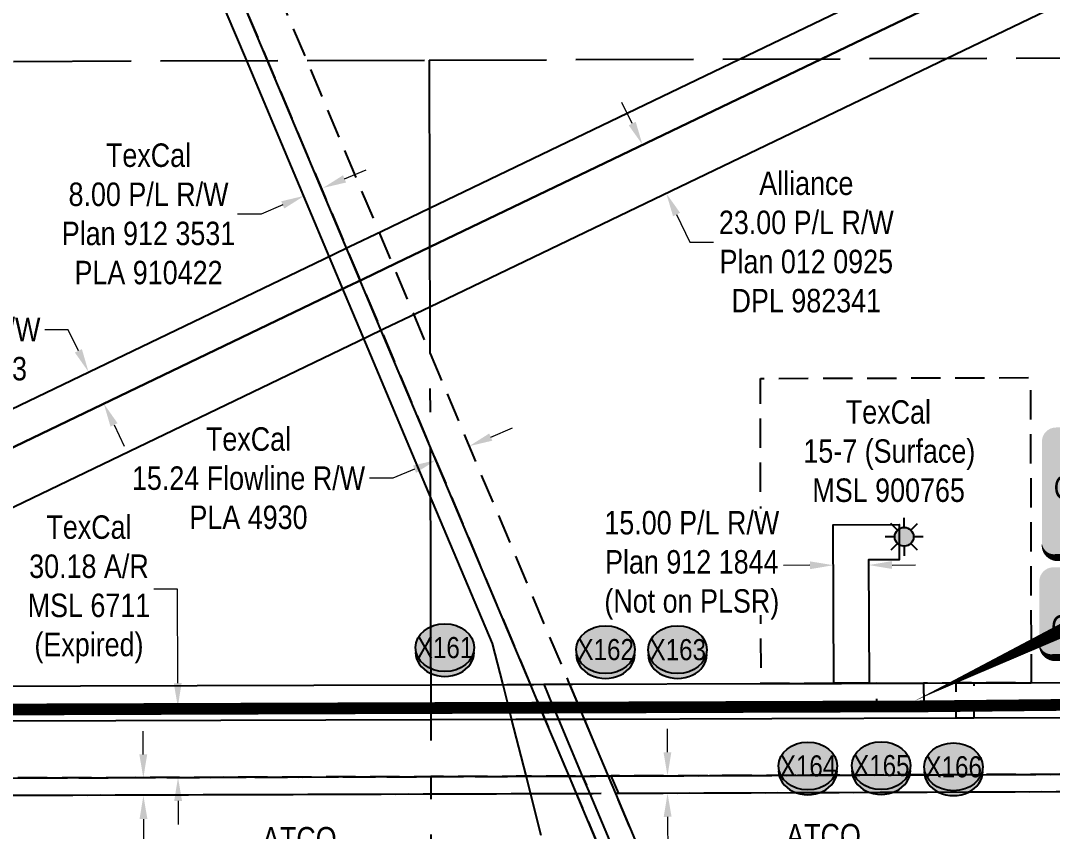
# Model space of a CAD drawing. Extents: x 500622 to 512229, y 6022177 to 6028063.
# Drawn here: x 510296.9 to 510736.3, y 6022794.2 to 6023139.7 of the extents above; entities that cross this region are included whole.
import ezdxf
from ezdxf.enums import TextEntityAlignment as Align

# ---------------------------------------------------------------- set-up
doc = ezdxf.new("R2010")
doc.units = 0
doc.header["$LTSCALE"] = 5
doc.header["$PDMODE"] = 3
doc.header["$PDSIZE"] = 30
for name, pattern in [('foc-ACCESSROAD', [3.75, 2.5, -1.25]), ('foc-EZE', [3.75, 2.5, -1.25]), ('foc-FLOWLINE', [3.75, 2.5, -1.25]), ('foc-QUARTERLINE', [33, 25, -3, 2, -3]), ('foc-UNSURVEYED', [12.5, 10, -2.5])]:
    doc.linetypes.add(name, pattern=pattern)
doc.layers.get('Defpoints').update_dxf_attribs({"color": 9})
for name, color, linetype, lineweight in [('AS-GENERAL', 48, 'Continuous', 18), ('C-RW-T', 13, 'Continuous', 9), ('F-EZE-T', 190, 'Continuous', 9), ('F-FLOWLINE-T', 190, 'Continuous', 9), ('F-RW-T', 190, 'Continuous', 9)]:
    doc.layers.add(name, color=color, linetype=linetype, lineweight=lineweight)
for name, color, linetype in [('AS-POWER', 104, 'foc-POWER'), ('C-RW', 13, 'Continuous'), ('CG-NOTES', 7, 'Continuous'), ('F-EZE', 190, 'foc-FLOWLINE'), ('F-FLOWLINE', 190, 'foc-FLOWLINE'), ('F-RW', 190, 'Continuous'), ('F-WS', 190, 'foc-ACCESSROAD'), ('F-WS-S', 190, 'Continuous'), ('L-QSEC', 8, 'foc-QUARTERLINE'), ('L-USEC', 7, 'foc-UNSURVEYED'), ('P-BUFFER OUTLINE 30m', 40, 'foc-EZE'), ('P-CROSSINGS', 250, 'Continuous')]:
    doc.layers.add(name, color=color, linetype=linetype)
doc.styles.add('80', font='ARIALN.TTF', dxfattribs={"height": 10})
doc.styles.add('80CG', font='ARIALN.TTF', dxfattribs={"height": 10})
doc.styles.add('Crossing', font='ARIALN.TTF', dxfattribs={"height": 10})
doc.styles.add('foc-LtypeFont', font='ARIALN.TTF', dxfattribs={"height": 7.35})
doc.linetypes.add('foc-POWER', pattern='A,6,-1,["P",foc-LtypeFont,S=0.2,R=0,X=-0.625,Y=-0.75],-1.24,4', length=12.24)
doc.linetypes.add('foc-POWER-NOLINE', pattern='A,0,-4,["P",foc-LtypeFont,S=0.2,R=0,X=-0.625,Y=-0.75],-8.24', length=12.24)
doc.dimstyles.new('Compass 5 000', dxfattribs={"dimscale": 5, "dimtxt": 9, "dimasz": 2, "dimexe": 0.2, "dimexo": 0.0625, "dimgap": 0.5, "dimtad": 0, "dimtih": 1, "dimtoh": 1, "dimzin": 0, "dimdsep": 46, "dimtxsty": '80CG', "dimcen": 0.1, "dimse1": 1, "dimse2": 1, "dimclrd": 256, "dimclrt": 256, "dimaunit": 1, "dimadec": 4, "dimazin": 0, "dimtfac": 0.06, "dimtofl": 0, "dimtmove": 0, "dimatfit": 1, "dimfxl": 0.2, "dimtolj": 1, "dimtzin": 0, "dimlwd": -1, "dimarcsym": 0})

# ---------------------------------------------------------------- blocks, each defined once
blk = doc.blocks.new('*D572')
at = {"layer": 'C-RW-T', "transparency": 16777216}
for p, q in [((510317.15, 6023007.99), (510307.15, 6023007.99)), ((510321.49, 6022998.98), (510317.15, 6023007.99)), ((510336.66, 6022967.43), (510341, 6022958.42))]:
    blk.add_line(p, q, dxfattribs=at)
for points in [[(510322.99, 6022999.7), (510319.99, 6022998.26), (510325.82, 6022989.97)], [(510338.16, 6022968.15), (510335.16, 6022966.71), (510332.33, 6022976.44)]]:
    blk.add_solid(points, dxfattribs=at)
at = {"layer": 'Defpoints', "color": 0, "transparency": 16777216}
for p in [(510325.82, 6022989.97), (510242.47, 6022949.88), (510248.98, 6022936.35)]:
    blk.add_point(p, dxfattribs=at)
at = {"layer": 'C-RW-T', "transparency": 16777216, "insert": (510268.07, 6023007.99), "char_height": 10, "attachment_point": 5, "style": '80CG'}
blk.add_mtext('\\A1;Whitecap\\P15.00 P/L R/W\\PPLA 150483', dxfattribs=at)
blk = doc.blocks.new('*D583')
at = {"layer": 'Defpoints', "color": 0, "transparency": 16777216}
for p in [(510421.99, 6023114.84), (510407.94, 6023108.93), (510473.88, 6022952.43)]:
    blk.add_point(p, dxfattribs=at)
at = {"layer": 'F-FLOWLINE-T', "transparency": 16777216}
for p, q in [((510497.14, 6022962.23), (510506.35, 6022966.11)), ((510464.66, 6022948.55), (510455.44, 6022944.66)), ((510455.44, 6022944.66), (510445.44, 6022944.66))]:
    blk.add_line(p, q, dxfattribs=at)
for points in [[(510496.49, 6022963.76), (510497.79, 6022960.69), (510487.92, 6022958.35)], [(510464.01, 6022950.08), (510465.31, 6022947.01), (510473.88, 6022952.43)]]:
    blk.add_solid(points, dxfattribs=at)
at = {"layer": 'F-FLOWLINE-T', "transparency": 16777216, "insert": (510393.95, 6022944.66), "char_height": 10, "attachment_point": 5, "style": '80CG'}
blk.add_mtext('\\A1;TexCal\\P15.24 Flowline R/W\\PPLA 4930', dxfattribs=at)
blk = doc.blocks.new('*D612')
at = {"layer": 'Defpoints', "color": 0, "transparency": 16777216}
for p in [(510425.54, 6022817.24), (510349.18, 6022809.48), (510425.57, 6022809.73)]:
    blk.add_point(p, dxfattribs=at)
at = {"layer": 'F-RW-T', "transparency": 16777216}
for p, q in [((510349.12, 6022826.98), (510349.09, 6022836.98)), ((510349.21, 6022799.48), (510349.3, 6022774.33)), ((510349.3, 6022774.33), (510359.3, 6022774.33))]:
    blk.add_line(p, q, dxfattribs=at)
for points in [[(510350.79, 6022826.99), (510347.46, 6022826.98), (510349.16, 6022816.98)], [(510350.88, 6022799.49), (510347.55, 6022799.48), (510349.18, 6022809.48)]]:
    blk.add_solid(points, dxfattribs=at)
at = {"layer": 'F-RW-T', "transparency": 16777216, "insert": (510415.6, 6022774.33), "char_height": 10, "attachment_point": 5, "style": '80CG'}
blk.add_mtext('\\A1;ATCO\\P7.50 Power Line R/W\\PEZE 910335', dxfattribs=at)
blk = doc.blocks.new('*D617')
at = {"layer": 'Defpoints', "color": 0, "transparency": 16777216}
for p in [(510301.65, 6022847.16), (510301.75, 6022816.98), (510363.93, 6022817.19)]:
    blk.add_point(p, dxfattribs=at)
at = {"layer": 'F-RW-T', "transparency": 16777216}
for p, q in [((510363.66, 6022897.35), (510353.66, 6022897.35)), ((510363.79, 6022857.36), (510363.66, 6022897.35)), ((510363.96, 6022807.19), (510363.99, 6022797.19))]:
    blk.add_line(p, q, dxfattribs=at)
for points in [[(510365.46, 6022857.37), (510362.13, 6022857.36), (510363.83, 6022847.36)], [(510365.63, 6022807.19), (510362.29, 6022807.18), (510363.93, 6022817.19)]]:
    blk.add_solid(points, dxfattribs=at)
at = {"layer": 'F-RW-T', "transparency": 16777216, "insert": (510326, 6022897.35), "char_height": 10, "attachment_point": 5, "style": '80CG'}
blk.add_mtext('\\A1;TexCal\\P30.18 A/R\\PMSL 6711\\P(Expired)', dxfattribs=at)
blk = doc.blocks.new('*D621')
at = {"layer": 'Defpoints', "color": 0, "transparency": 16777216}
for p in [(510417.6, 6023087.46), (510409.7, 6023084.13), (510417.74, 6023065.04)]:
    blk.add_point(p, dxfattribs=at)
at = {"layer": 'F-RW-T', "transparency": 16777216}
for p, q in [((510434.86, 6023072.25), (510444.07, 6023076.13)), ((510408.53, 6023061.16), (510399.31, 6023057.27)), ((510399.31, 6023057.27), (510389.31, 6023057.27))]:
    blk.add_line(p, q, dxfattribs=at)
for points in [[(510434.21, 6023073.78), (510435.5, 6023070.71), (510425.64, 6023068.37)], [(510407.88, 6023062.69), (510409.17, 6023059.62), (510417.74, 6023065.04)]]:
    blk.add_solid(points, dxfattribs=at)
at = {"layer": 'F-RW-T', "transparency": 16777216, "insert": (510351.36, 6023057.27), "char_height": 10, "attachment_point": 5, "style": '80CG'}
blk.add_mtext('\\A1;TexCal\\P8.00 P/L R/W\\PPlan 912 3531\\PPLA 910422', dxfattribs=at)
blk = doc.blocks.new('*D623')
at = {"layer": 'Defpoints', "color": 0, "transparency": 16777216}
for p in [(510545.33, 6022817.81), (510572.41, 6022817.91), (510545.36, 6022810.31)]:
    blk.add_point(p, dxfattribs=at)
at = {"layer": 'F-RW-T', "transparency": 16777216}
for p, q in [((510572.37, 6022827.91), (510572.34, 6022837.91)), ((510572.47, 6022800.41), (510572.55, 6022775.65)), ((510572.55, 6022775.65), (510582.55, 6022775.65))]:
    blk.add_line(p, q, dxfattribs=at)
for points in [[(510574.04, 6022827.91), (510570.71, 6022827.9), (510572.41, 6022817.91)], [(510574.14, 6022800.41), (510570.8, 6022800.4), (510572.43, 6022810.41)]]:
    blk.add_solid(points, dxfattribs=at)
at = {"layer": 'F-RW-T', "transparency": 16777216, "insert": (510638.86, 6022775.65), "char_height": 10, "attachment_point": 5, "style": '80CG'}
blk.add_mtext('\\A1;ATCO\\P7.50 Power Line R/W\\PEZE 910335', dxfattribs=at)
blk = doc.blocks.new('*D627')
at = {"layer": 'Defpoints', "color": 0, "transparency": 16777216}
for p in [(510561.75, 6023086.84), (510552.95, 6023082.54), (510563.08, 6023061.76)]:
    blk.add_point(p, dxfattribs=at)
at = {"layer": 'F-RW-T', "transparency": 16777216}
for p, q in [((510557.37, 6023095.82), (510552.99, 6023104.81)), ((510576.27, 6023057.06), (510581.99, 6023045.31)), ((510581.99, 6023045.31), (510591.99, 6023045.31))]:
    blk.add_line(p, q, dxfattribs=at)
for points in [[(510558.87, 6023096.55), (510555.87, 6023095.09), (510561.75, 6023086.84)], [(510577.77, 6023057.79), (510574.77, 6023056.33), (510571.89, 6023066.05)]]:
    blk.add_solid(points, dxfattribs=at)
at = {"layer": 'F-RW-T', "transparency": 16777216, "insert": (510631.53, 6023045.31), "char_height": 10, "attachment_point": 5, "style": '80CG'}
blk.add_mtext('\\A1;Alliance\\P23.00 P/L R/W\\PPlan 012 0925\\PDPL 982341', dxfattribs=at)
blk = doc.blocks.new('*D629')
at = {"layer": 'Defpoints', "color": 0, "transparency": 16777216}
for p in [(510658.08, 6022907.68), (510643.1, 6022903.1), (510658.09, 6022903.15)]:
    blk.add_point(p, dxfattribs=at)
at = {"layer": 'F-RW-T', "transparency": 16777216}
for p, q in [((510633.09, 6022907.6), (510621.85, 6022907.56)), ((510668.08, 6022907.71), (510678.08, 6022907.74))]:
    blk.add_line(p, q, dxfattribs=at)
for points in [[(510633.08, 6022909.26), (510633.09, 6022905.93), (510643.09, 6022907.63)], [(510668.07, 6022909.38), (510668.08, 6022906.04), (510658.08, 6022907.68)]]:
    blk.add_solid(points, dxfattribs=at)
at = {"layer": 'F-RW-T', "transparency": 16777216, "insert": (510582.76, 6022907.56), "char_height": 10, "attachment_point": 5, "style": '80CG', "bg_fill": 3, "box_fill_scale": 1.1, "bg_fill_color": 256, "bg_fill_true_color": 13158600, "bg_fill_transparency": 0}
blk.add_mtext('\\A1;15.00 P/L R/W\\PPlan 912 1844\\P(Not on PLSR)', dxfattribs=at)
blk = doc.blocks.new('GAS')
h = blk.add_hatch(color=255)
h.dxf.hatch_style = 1
edge = h.paths.add_edge_path()
edge.add_arc((0, 0), 0.9, 0, 360)
for p, q in [((-0.571, 0.571), (-1.142, 1.142)), ((0, 0.808), (0, 1.616)), ((0.571, 0.571), (1.142, 1.142)), ((-0.808, 0), (-1.616, 0)), ((1.616, 0), (0.808, 0)), ((-0.571, -0.571), (-1.142, -1.142)), ((0, -0.808), (0, -1.616)), ((1.142, -1.142), (0.571, -0.571))]:
    blk.add_line(p, q)
blk.add_circle((0, 0), 0.8)
blk = doc.blocks.new('*D1002')
at = {"layer": 'Defpoints', "color": 0, "transparency": 16777216}
for p in [(510321.46, 6023458.78), (510328.11, 6023455.31), (510189.02, 6023188.41)]:
    blk.add_point(p, dxfattribs=at)
at = {"layer": 'F-EZE-T', "transparency": 16777216}
for p, q in [((510173.5, 6023196.5), (510164.63, 6023201.12)), ((510197.89, 6023183.79), (510206.9, 6023179.1)), ((510206.9, 6023179.1), (510216.9, 6023179.1))]:
    blk.add_line(p, q, dxfattribs=at)
for points in [[(510174.27, 6023197.98), (510172.73, 6023195.02), (510182.37, 6023191.88)], [(510198.66, 6023185.27), (510197.12, 6023182.31), (510189.02, 6023188.41)]]:
    blk.add_solid(points, dxfattribs=at)
at = {"layer": 'F-EZE-T', "transparency": 16777216, "insert": (510292, 6023179.1), "char_height": 10, "attachment_point": 5, "style": '80CG'}
blk.add_mtext('\\A1;ATCO\\P7.50 Vegetation Control R/W\\PEZE 890557', dxfattribs=at)
blk = doc.blocks.new('*U1170')
h = blk.add_hatch(color=59)
edge = h.paths.add_edge_path()
edge.add_line((-21.5, -20), (21.5, -20))
edge.add_arc((21.5, -14), 6, 270, 360)
edge.add_line((27.5, -14), (27.5, 12.5))
edge.add_arc((21.5, 12.5), 6, 0, 90)
edge.add_line((21.5, 18.5), (-21.5, 18.5))
edge.add_arc((-21.5, 12.5), 6, 90, 180)
edge.add_line((-27.5, 12.5), (-27.5, -14))
edge.add_arc((-21.5, -14), 6, 180, 270)
at = {"color": 1, "flags": 128}
blk.add_lwpolyline([(-21.5, -20, 3, 3, 0), (21.5, -20, 3, 3, 0.414214), (27.5, -14, 3, 3, 0), (27.5, 12.5, 3, 0, 0.414214), (21.5, 18.5, 0, 0, 0), (-21.5, 18.5, 0, 0, 0.414214), (-27.5, 12.5, 0, 0, 0), (-27.5, -14, 0, 3, 0.414214)], format="xyseb", close=True, dxfattribs=at)
blk.add_lwpolyline([(-80.84, -38.57, 0, 7.5, 0), (0, 0, 0, 0, 0)], format="xyseb", dxfattribs=at)
at = {"color": 1, "style": '80'}
blk.add_attdef('ENTER_TEXT_001', (-35.99, -5), '', height=10, dxfattribs=at)
blk = doc.blocks.new('*U1148')
h = blk.add_hatch(color=254)
edge = h.paths.add_edge_path()
edge.add_line((-21.5, -28.5), (21.5, -28.5))
edge.add_arc((21.5, -22.5), 6, 270, 360)
edge.add_line((27.5, -22.5), (27.5, 21))
edge.add_arc((21.5, 21), 6, 0, 90)
edge.add_line((21.5, 27), (-21.5, 27))
edge.add_arc((-21.5, 21), 6, 90, 180)
edge.add_line((-27.5, 21), (-27.5, -22.5))
edge.add_arc((-21.5, -22.5), 6, 180, 270)
at = {"color": 160, "flags": 128}
blk.add_lwpolyline([(-21.5, -28.5, 3, 3, 0), (21.5, -28.5, 3, 3, 0.414214), (27.5, -22.5, 3, 3, 0), (27.5, 21, 3, 0, 0.414214), (21.5, 27, 0, 0, 0), (-21.5, 27, 0, 0, 0.414214), (-27.5, 21, 0, 0, 0), (-27.5, -22.5, 0, 3, 0.414214)], format="xyseb", close=True, dxfattribs=at)
at = {"color": 160, "style": '80'}
blk.add_attdef('ENTER_TEXT_001', (-26.85, -4.92), '', height=10, dxfattribs=at)
blk = doc.blocks.new('xing2')
h = blk.add_hatch(color=50)
h.dxf.hatch_style = 1
edge = h.paths.add_edge_path()
edge.add_ellipse((0, 0), major_axis=(-12.5, 0), ratio=0.816297, start_angle=0, end_angle=360)
h = blk.add_hatch(color=250)
h.dxf.hatch_style = 1
edge = h.paths.add_edge_path()
edge.add_ellipse((0, -2.05), major_axis=(-12.5, 0), ratio=0.816297, start_angle=0, end_angle=180)
edge.add_line((12.5, -2.05), (12.5, 0))
edge.add_ellipse((0, 0), major_axis=(-12.5, 0), ratio=0.816297, start_angle=0, end_angle=180, ccw=False)
edge.add_line((-12.5, 0), (-12.5, -2.05))
at = {"color": 250}
blk.add_ellipse((0, 0), major_axis=(-12.5, 0), ratio=0.816297, dxfattribs=at)
blk.add_ellipse((0, -2.05), major_axis=(-12.5, 0), ratio=0.816297, start_param=0, end_param=3.141593, dxfattribs=at)
at = {"color": 250, "style": 'Crossing'}
blk.add_attdef('CROSSING', text='', height=9, dxfattribs=at).set_placement((0.09, 0.02), align=Align.MIDDLE_CENTER)
at = {"color": 250, "style": 'Crossing', "flags": 1}
for tag, p in [('OWNER', (0.09, -12.49)), ('DESCRIPTION', (0.09, -25.77)), ('LOCATION', (0.09, -39.3)), ('DWG_REF', (0.09, -52.84))]:
    blk.add_attdef(tag, text='', height=9, dxfattribs=at).set_placement(p, align=Align.MIDDLE_CENTER)

msp = doc.modelspace()

# ---------------------------------------------------------------- linework, layer by layer
at = {"layer": 'AS-GENERAL', "const_width": 0.999, "flags": 128}
msp.add_lwpolyline([(510661.539, 6022847.409), (510681.544, 6022847.485)], dxfattribs=at)
at = {"layer": 'AS-POWER', "linetype": 'foc-POWER-NOLINE', "flags": 128}
msp.add_lwpolyline([(510196.151, 6022816.638), (510471.619, 6022817.544), (510507.902, 6022817.668), (510513.965, 6022817.686), (510521.903, 6022817.714), (510531.972, 6022817.748), (510537.648, 6022817.77), (510548.482, 6022817.808), (510757.992, 6022818.599), (510788.179, 6022818.714), (510880.138, 6022819.78), (510892.962, 6022819.927), (511042.415, 6022821.662), (511058.034, 6022821.842), (511067.424, 6022821.953), (511068.053, 6022821.959), (511073.075, 6022822.017), (511273.67, 6022824.35), (511303.829, 6022824.7), (511347.88, 6022825.211), (511367.178, 6022825.436), (511400.725, 6022825.56), (511477.094, 6022825.843)], dxfattribs=at)
at = {"layer": 'C-RW'}
for points in [[(509549.061, 6023023.301), (509649.011, 6023022.031), (509679.17, 6023021.648), (510024.643, 6023017.255), (510035.841, 6023017.113), (510047.037, 6023016.971), (510051.401, 6023016.916), (510058.231, 6023016.83), (510092.05, 6023016.401), (510100.453, 6023016.295), (510109.331, 6023016.182), (510109.331, 6022928.838), (510113.73, 6022923.88), (510126.837, 6022912.486), (510145.429, 6022899.015), (510155.812, 6022892.326), (510185.39, 6022922.427), (510429.712, 6023039.934), (510436.94, 6023043.411), (510450.694, 6023050.027), (510471.066, 6023059.825), (510603.038, 6023123.294), (510666.156, 6023153.649), (510751.552, 6023194.673)], [(510756.468, 6023180.37), (510701.206, 6023153.759), (510638.121, 6023123.404), (510471.104, 6023043.114), (510456.55, 6023036.127), (510442.79, 6023029.525), (510435.556, 6023026.058), (510194.254, 6022910.042), (510157.953, 6022873.1), (510136.959, 6022886.624), (510117.496, 6022900.727), (510103.152, 6022913.195), (510094.327, 6022923.142), (510094.327, 6023001.28), (510092.634, 6023001.291), (510084.205, 6023001.348), (510050.282, 6023001.578), (510043.432, 6023001.625), (510039.054, 6023001.655), (510027.824, 6023001.731), (510016.592, 6023001.807), (509679.202, 6023006.473), (509649.043, 6023006.882), (509549.093, 6023008.271)]]:
    msp.add_lwpolyline(points, dxfattribs=at)
at = {"layer": 'F-EZE', "flags": 128}
for points in [[(510702.862, 6022842.48), (510695.36, 6022842.455), (510695.34, 6022848.628), (510695.312, 6022857.441), (510702.813, 6022857.466), (510702.842, 6022848.705), (510702.862, 6022842.48)], [(510094.665, 6022808.805), (510053.26, 6022808.67), (510053.236, 6022816.172), (510102.077, 6022816.33), (510134.45, 6022816.436), (510471.619, 6022817.544), (510507.902, 6022817.666), (510513.965, 6022817.684), (510521.903, 6022817.712), (510531.972, 6022817.746), (510537.649, 6022817.768), (510548.482, 6022817.808), (510757.992, 6022818.599), (510758.003, 6022811.099), (510551.633, 6022810.318), (510540.8, 6022810.277), (510535.123, 6022810.256), (510521.93, 6022810.209), (510515.871, 6022810.188), (510507.926, 6022810.163), (510471.636, 6022810.042), (510127.037, 6022808.91), (510094.665, 6022808.805)], [(510758.003, 6022811.099), (510551.633, 6022810.318), (510548.482, 6022817.808), (510757.992, 6022818.599), (510758.003, 6022811.099)], [(510093.272, 6022808.797), (510051.867, 6022808.662), (510051.843, 6022816.164), (510100.685, 6022816.323), (510133.057, 6022816.428), (510470.226, 6022817.536), (510506.509, 6022817.66), (510512.572, 6022817.679), (510520.51, 6022817.707), (510530.579, 6022817.741), (510536.255, 6022817.762), (510539.406, 6022810.271), (510533.73, 6022810.249), (510520.537, 6022810.204), (510514.478, 6022810.182), (510506.533, 6022810.157), (510470.243, 6022810.034), (510125.644, 6022808.902), (510093.272, 6022808.797)]]:
    msp.add_lwpolyline(points, close=True, dxfattribs=at)
at = {"layer": 'F-FLOWLINE', "flags": 128}
msp.add_lwpolyline([(510376.623, 6023222.535), (510405.621, 6023153.703), (510418.309, 6023123.585), (510454.79, 6023036.992), (510455.076, 6023036.313), (510463.731, 6023015.769), (510464.018, 6023015.09), (510469.439, 6023002.218), (510527.811, 6022863.631), (510530.276, 6022857.771), (510534.074, 6022848.744), (510536.572, 6022842.803), (510546.722, 6022818.672), (510549.873, 6022811.182), (510643.632, 6022588.286), (510645.763, 6022583.22), (510646.992, 6022580.299), (510646.423, 6022580.298), (510636.162, 6022580.25), (510630.466, 6022580.27), (510629.581, 6022582.375), (510533.363, 6022811.121), (510530.212, 6022818.613), (510520.059, 6022842.748), (510517.538, 6022848.742), (510513.762, 6022857.717), (510469.529, 6022962.732), (510449.97, 6023009.171), (510441.028, 6023030.395), (510401.791, 6023123.531), (510389.102, 6023153.65), (510359.843, 6023222.482), (510292.839, 6023385.467), (510289.056, 6023394.443), (510280.894, 6023413.818), (510275.856, 6023425.778), (510273.7, 6023430.895), (510270.561, 6023438.373), (510266.246, 6023448.588), (510056.754, 6023945.851), (510045, 6023973.751), (510035.55, 6023996.181), (510008.411, 6024060.601), (510007.629, 6024062.457), (510009.017, 6024061.403), (510012.832, 6024058.506), (510031.954, 6024043.981), (510042.23, 6024019.59), (510051.681, 6023997.158), (510073.272, 6023945.903), (510106.006, 6023868.198), (510149.178, 6023765.719), (510277.446, 6023461.266), (510279.435, 6023456.544), (510280.294, 6023454.507), (510281.752, 6023451.046), (510282.579, 6023449.082), (510284.6, 6023444.286), (510285.003, 6023443.331), (510289.995, 6023431.479), (510294.942, 6023419.737), (510298.139, 6023412.148), (510302.006, 6023402.969)], close=True, dxfattribs=at)
at = {"layer": 'F-RW'}
for points in [[(509679.971, 6022642.205), (509911.569, 6022734.141), (509921.535, 6022738.103), (509924.026, 6022739.091), (509931.518, 6022742.065), (509961.968, 6022754.149), (509974.672, 6022759.189), (510053.316, 6022790.392), (510091.421, 6022805.511), (510094.665, 6022808.805), (510102.077, 6022816.33), (510125.968, 6022840.586), (510131.899, 6022846.607), (510140.784, 6022855.633), (510157.953, 6022873.1), (510194.254, 6022910.042), (510435.556, 6023026.058), (510442.79, 6023029.525), (510456.55, 6023036.127), (510471.104, 6023043.114), (510638.121, 6023123.404), (510701.206, 6023153.759)], [(510754.579, 6023153.926), (510691.533, 6023123.569), (510471.162, 6023017.622), (510465.491, 6023014.903), (510451.73, 6023008.307), (510444.499, 6023004.841), (510207.89, 6022891.062), (510173.161, 6022855.744), (510164.268, 6022846.713), (510158.339, 6022840.693), (510134.45, 6022816.436), (510127.037, 6022808.91), (510104.415, 6022785.939), (510053.393, 6022765.689), (510037.515, 6022759.388), (509962.045, 6022729.436), (509931.595, 6022717.352), (509924.102, 6022714.377), (509921.614, 6022713.389), (509911.68, 6022709.43), (509680.024, 6022617.518)], [(510518.66, 6022792.473), (510514.069, 6022810.534), (510512.163, 6022818.03), (510506.02, 6022842.182), (510504.495, 6022848.178), (510502.211, 6022857.159), (510497.854, 6022874.294), (510469.534, 6022941.499), (510442.697, 6023005.185), (510433.752, 6023026.407), (510393.07, 6023122.983), (510380.384, 6023153.101)], [(510389.06, 6023153.129), (510401.748, 6023123.01), (510440.986, 6023029.874), (510449.927, 6023008.651), (510469.487, 6022962.212), (510513.719, 6022857.196), (510517.495, 6022848.221), (510520.016, 6022842.228), (510530.17, 6022818.092), (510533.32, 6022810.601), (510629.538, 6022581.855)], [(509776.676, 6022729.648), (509909.504, 6022791.779), (509919.219, 6022796.324), (509928.934, 6022800.866), (509931.332, 6022801.988), (509940.357, 6022806.211), (510045.328, 6022855.311), (510053.114, 6022855.337), (510140.784, 6022855.633), (510173.161, 6022855.744), (510471.529, 6022856.71), (510504.014, 6022856.815), (510515.522, 6022856.852), (510521.2, 6022856.872), (510532.036, 6022856.907), (510612.274, 6022857.185), (510646.516, 6022857.282), (510661.507, 6022857.331), (510681.512, 6022857.396), (510695.312, 6022857.441), (510702.813, 6022857.466), (510727.299, 6022857.547), (510867.098, 6022858.006)], [(510872.203, 6022843.039), (510702.862, 6022842.479), (510695.36, 6022842.453), (510538.332, 6022841.938), (510527.496, 6022841.903), (510521.818, 6022841.884), (510507.822, 6022841.838), (510471.564, 6022841.718), (510158.339, 6022840.693), (510125.968, 6022840.586), (510053.161, 6022840.347), (510048.686, 6022840.332), (509931.384, 6022785.464), (509929.999, 6022784.816), (509920.284, 6022780.272), (509910.569, 6022775.727), (509781.839, 6022715.513), (509679.875, 6022688.014), (509649.733, 6022679.883), (509551.601, 6022653.462)]]:
    msp.add_lwpolyline(points, dxfattribs=at)
at = {"layer": 'F-RW', "flags": 128}
msp.add_lwpolyline([(510643.25, 6022857.375), (510643.03, 6022924.842), (510671.012, 6022924.956), (510671.073, 6022909.965), (510658.07, 6022909.912), (510658.241, 6022857.424)], close=True, dxfattribs=at)
at = {"layer": 'F-RW'}
msp.add_lwpolyline([(510660.223, 6022519.856), (510650.466, 6022517.655), (510639.34, 6022566.984), (510636.528, 6022579.381), (510635.511, 6022581.796), (510539.405, 6022810.274), (510536.254, 6022817.766), (510526.102, 6022841.899), (510523.581, 6022847.893), (510519.806, 6022856.867), (510530.642, 6022856.902), (510534.439, 6022847.875), (510536.938, 6022841.934), (510547.088, 6022817.803), (510550.238, 6022810.313), (510643.998, 6022587.417), (510646.129, 6022582.351), (510646.788, 6022579.429), (510649.475, 6022567.512), (510660.223, 6022519.856)], close=True, dxfattribs=at)
at = {"layer": 'F-WS', "flags": 128}
for points in [[(510681.512, 6022857.396), (510681.54, 6022848.484), (510661.536, 6022848.409), (510661.507, 6022857.331), (510646.516, 6022857.282), (510612.274, 6022857.185), (510611.976, 6022987.199), (510727.002, 6022987.576), (510727.299, 6022857.547), (510702.813, 6022857.466), (510695.312, 6022857.441), (510681.512, 6022857.396)], [(511598.49, 6022917.2), (511599.157, 6022795.252), (511549.628, 6022795.095), (511477.209, 6022794.866), (511477.122, 6022818.341), (511477.094, 6022825.843), (511400.725, 6022825.56), (511367.178, 6022825.436), (511347.88, 6022825.211), (511303.829, 6022824.7), (511273.67, 6022824.35), (511073.075, 6022822.017), (511068.053, 6022821.959), (511067.424, 6022821.953), (511058.034, 6022821.842), (511042.415, 6022821.662), (510892.962, 6022819.927), (510880.138, 6022819.78), (510788.179, 6022818.714), (510757.992, 6022818.599), (510548.482, 6022817.808), (510537.648, 6022817.77), (510531.972, 6022817.748), (510521.903, 6022817.714), (510513.965, 6022817.686), (510507.902, 6022817.668), (510471.619, 6022817.544), (510134.45, 6022816.436), (510102.077, 6022816.33), (510053.236, 6022816.172), (510053.161, 6022840.347), (510053.143, 6022846.348), (510131.898, 6022846.607), (510164.268, 6022846.713), (510471.55, 6022847.72), (510506.297, 6022847.834), (510507.803, 6022847.839), (510519.298, 6022847.877), (510521.797, 6022847.885), (510524.975, 6022847.897), (510535.834, 6022847.88), (510661.536, 6022848.409), (510681.54, 6022848.484), (510695.34, 6022848.628), (510702.842, 6022848.705), (510869.678, 6022850.443), (510882.507, 6022850.577), (511055.494, 6022852.377), (511069.066, 6022852.519), (511273.596, 6022854.648), (511303.754, 6022854.963), (511367.067, 6022855.621), (511476.875, 6022856.029), (511476.849, 6022860.826), (511476.821, 6022865.824), (511476.74, 6022880.679), (511476.542, 6022916.812), (511480.342, 6022916.824), (511497.575, 6022916.879), (511511.697, 6022916.923), (511529.815, 6022916.981), (511544.805, 6022917.029), (511598.49, 6022917.2)]]:
    msp.add_lwpolyline(points, close=True, dxfattribs=at)
at = {"layer": 'L-QSEC', "flags": 128}
msp.add_lwpolyline([(510470.922, 6023122.885), (510472.758, 6022319.139)], dxfattribs=at)
at = {"layer": 'L-USEC'}
for p, q in [((509668.912, 6023120.349), (510470.922, 6023122.885)), ((510470.922, 6023122.885), (511272.93, 6023125.425))]:
    msp.add_line(p, q, dxfattribs=at)
at = {"layer": 'P-BUFFER OUTLINE 30m', "linetype": 'Continuous', "const_width": 4.997, "flags": 128}
msp.add_lwpolyline([(510153.832, 6022868.908), (510172.722, 6022854.825), (510207.667, 6022845.856), (510681.547, 6022847.485), (511307.673, 6022854.004), (511308.001, 6022825.743), (511367.17, 6022826.435), (511477.295, 6022826.844), (511521.742, 6022808.036), (511537.101, 6022775.449), (511660.989, 6022470.809), (512038.111, 6022471.807), (512038.285, 6022395.133)], dxfattribs=at)

# ---------------------------------------------------------------- block references
ref = msp.add_blockref('*U1148', (510759.341, 6022939.355), dxfattribs=dict(xscale=0.9984126106049139, yscale=0.9984126106049139, zscale=0.9984126106049139))
ref.add_attrib('ENTER_TEXT_001', 'Culvert', (510740.99, 6022952.556), dxfattribs={"color": 160, "height": 9.9841, "style": '80'})
ref.add_attrib('ENTER_TEXT_002', 'Crossing', (510736.901, 6022935.739), dxfattribs={"color": 160, "height": 9.9841, "style": '80'})
ref.add_attrib('ENTER_TEXT_003', '(1- 24")', (510740.473, 6022918.928), dxfattribs={"color": 160, "height": 9.9841, "style": '80'})
at = {"layer": 'CG-NOTES'}
ref = msp.add_blockref('*U1170', (510758.224, 6022888.261), dxfattribs=dict(at, xscale=0.9984126106049139, yscale=0.9984126106049139, zscale=0.9984126106049139))
ref.add_attrib('ENTER_TEXT_001', 'Road', (510744.535, 6022893.145), dxfattribs={"layer": '0', "color": 1, "height": 9.9841, "style": '80'})
ref.add_attrib('ENTER_TEXT_002', 'Crossing', (510735.784, 6022876.328), dxfattribs={"layer": '0', "color": 1, "height": 9.9841, "style": '80'})
at = {"layer": 'P-CROSSINGS', "color": 2, "xscale": 0.999461, "yscale": 0.999461, "zscale": 0.999461}
for p, values in [((510477.571, 6022872.511), {'CROSSING': 'X161'}), ((510694.225, 6022821.708), {'CROSSING': 'X166'})]:
    msp.add_blockref('xing2', p, dxfattribs=at).add_auto_attribs(values)

# ---------------------------------------------------------------- texts
at = {"layer": 'F-RW-T', "insert": (510624.218, 6022977.931), "char_height": 10, "attachment_point": 1, "style": '80'}
msp.add_mtext_dynamic_manual_height_columns('\\pi24.138;TexCal\\P\\pi6.0716;15-7 (Surface)\\P\\pi9.9017;MSL 900765', width=83.43915, gutter_width=44.976, heights=[0], dxfattribs=at)

# ---------------------------------------------------------------- dimensions: what is measured, and where the dimension line sits
at = {"layer": 'C-RW-T'}
dim = msp.add_linear_dim(base=(510325.822, 6022989.968), p1=(510248.979, 6022936.355), p2=(510242.473, 6022949.881), angle=115.68525, text='Whitecap\\P15.00 P/L R/W\\PPLA 150483', dimstyle='Compass 5 000', dxfattribs=at)
dim.commit()
dim.dimension.update_dxf_attribs({"geometry": '*D572', "text_midpoint": (510268.067, 6023007.992), "dimtype": 161})
at = {"layer": 'F-EZE-T'}
dim = msp.add_linear_dim(base=(510189.021, 6023188.413), p1=(510321.457, 6023458.778), p2=(510328.11, 6023455.311), angle=332.47461, text='ATCO\\P7.50 Vegetation Control R/W\\PEZE 890557', dimstyle='Compass 5 000', dxfattribs=at)
dim.commit()
dim.dimension.update_dxf_attribs({"geometry": '*D1002', "text_midpoint": (510291.998, 6023179.097), "dimtype": 161})
at = {"layer": 'F-FLOWLINE-T'}
dim = msp.add_linear_dim(base=(510473.875, 6022952.428), p1=(510421.991, 6023114.844), p2=(510407.944, 6023108.926), angle=202.84535, text='TexCal\\P15.24 Flowline R/W\\PPLA 4930', dimstyle='Compass 5 000', dxfattribs=at)
dim.commit()
dim.dimension.update_dxf_attribs({"geometry": '*D583', "text_midpoint": (510393.95, 6022944.663), "dimtype": 161})
at = {"layer": 'F-RW-T'}
for base, p1, p2, angle, text, picture, middle in [((510417.741, 6023065.038), (510417.599, 6023087.46), (510409.698, 6023084.131), 202.84308, 'TexCal\\P8.00 P/L R/W\\PPlan 912 3531\\PPLA 910422', '*D621', (510351.363, 6023057.274)), ((510561.754, 6023086.836), (510563.082, 6023061.756), (510552.95, 6023082.544), 115.98468, 'Alliance\\P23.00 P/L R/W\\PPlan 012 0925\\PDPL 982341', '*D627', (510631.534, 6023045.308)), ((510363.927, 6022817.187), (510301.652, 6022847.16), (510301.751, 6022816.983), 270.18837, 'TexCal\\P30.18 A/R\\PMSL 6711\\P(Expired)', '*D617', (510325.996, 6022897.347)), ((510349.182, 6022809.482), (510425.541, 6022817.235), (510425.565, 6022809.733), 270.1882, 'ATCO\\P7.50 Power Line R/W\\PEZE 910335', '*D612', (510415.604, 6022774.335)), ((510572.407, 6022817.907), (510545.359, 6022810.311), (510545.332, 6022817.813), 90.20009, 'ATCO\\P7.50 Power Line R/W\\PEZE 910335', '*D623', (510638.861, 6022775.649))]:
    dim = msp.add_linear_dim(base=base, p1=p1, p2=p2, angle=angle, text=text, dimstyle='Compass 5 000', dxfattribs=at)
    dim.commit()
    dim.dimension.update_dxf_attribs({"geometry": picture, "text_midpoint": middle, "dimtype": 161})

# ---------------------------------------------------------------- next in the draw order: dimensions: what is measured, and where the dimension line sits
dim = msp.add_linear_dim(base=(510658.077, 6022907.677), p1=(510643.101, 6022903.096), p2=(510658.092, 6022903.145), angle=0.18666, text='15.00 P/L R/W\\PPlan 912 1844\\P(Not on PLSR)', dimstyle='Compass 5 000', override={"dimtfill": 1}, dxfattribs=at)
dim.commit()
dim.dimension.update_dxf_attribs({"geometry": '*D629', "text_midpoint": (510582.765, 6022907.559), "dimtype": 161})

# ---------------------------------------------------------------- next in the draw order: block references
at = {"layer": 'F-WS-S', "xscale": 4.997294999999959, "yscale": 4.997294999999959, "zscale": 4.997294999999959}
msp.add_blockref('GAS', (510673.199, 6022919.732), dxfattribs=at)
at = {"layer": 'P-CROSSINGS', "color": 2, "xscale": 0.999461, "yscale": 0.999461, "zscale": 0.999461}
for p, values in [((510545.996, 6022871.658), {'CROSSING': 'X162'}), ((510576.694, 6022871.625), {'CROSSING': 'X163'}), ((510632.176, 6022822.086), {'CROSSING': 'X164'}), ((510663.4, 6022822.229), {'CROSSING': 'X165'})]:
    msp.add_blockref('xing2', p, dxfattribs=at).add_auto_attribs(values)

doc.saveas('drawing.dxf')
